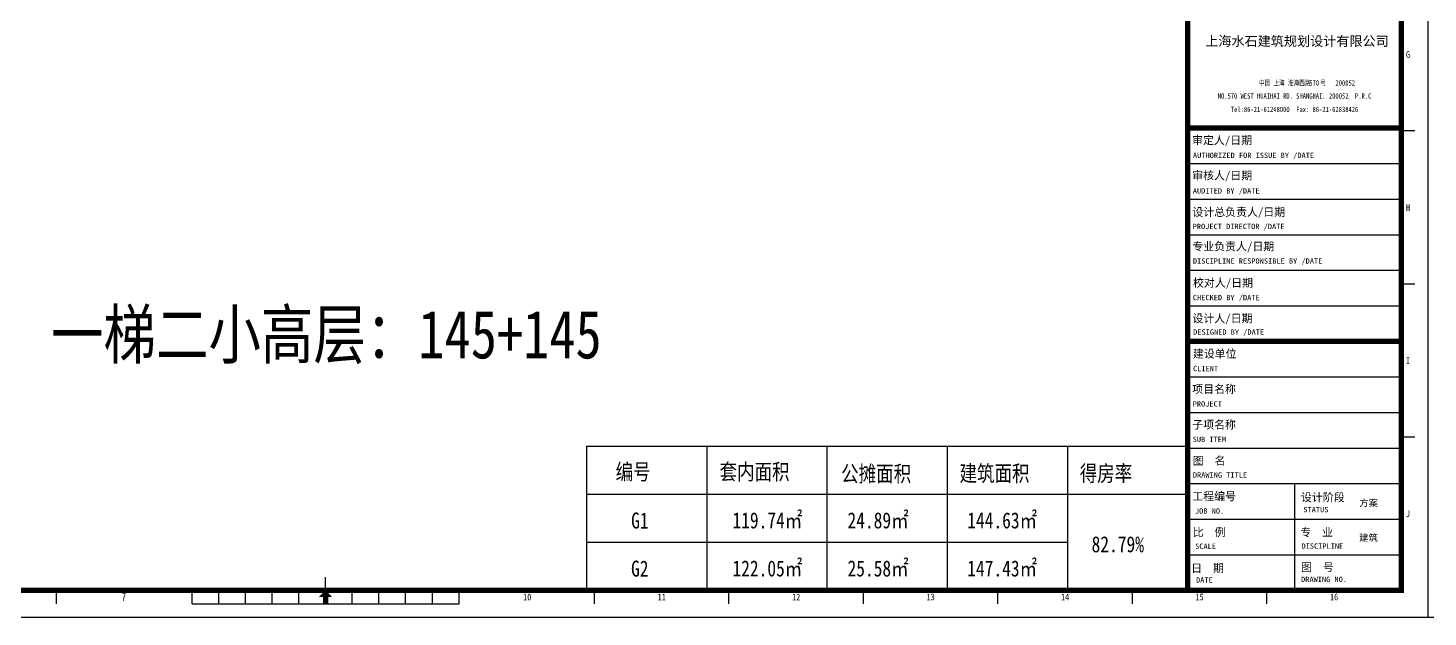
# Model space of a CAD drawing. Extents: x 164940 to 3842273, y 640355 to 1124023.
# Drawn here: x 3739985 to 3779273, y 1078630 to 1095172 of the extents above; entities that cross this region are included whole.
import ezdxf
from ezdxf.enums import TextEntityAlignment as Align

# ---------------------------------------------------------------- set-up
doc = ezdxf.new("R2010")
doc.units = 0
doc.header["$LTSCALE"] = 1000
doc.header["$MEASUREMENT"] = 0
doc.layers.add('TEXT', color=2, linetype='Continuous')
doc.layers.add('TK', color=6, linetype='Continuous')
doc.styles.add('-黑体', font='SIMHEI.TTF', dxfattribs={"width": 0.8})
doc.styles.add('TKZ1', font='SIMHEI.TTF', dxfattribs={"width": 0.7})
doc.styles.add('图签栏', font='SimSun.ttf')

# ---------------------------------------------------------------- blocks, each defined once
blk = doc.blocks.new('图框')
for p, q in [((-142208, -504711), (-142208, -445311)), ((-58108, -504711), (-58108, -445311)), ((-58608, -486491), (-59108, -486491)), ((-67108, -487711), (-59108, -487711)), ((-67108, -489045), (-59108, -489045)), ((-67108, -490378), (-59108, -490378)), ((-67108, -491711), (-59108, -491711)), ((-58608, -492231), (-59108, -492231)), ((-67108, -493045), (-59108, -493045)), ((-67108, -495711), (-59108, -495711)), ((-67108, -497045), (-59108, -497045)), ((-58608, -497971), (-59108, -497971)), ((-67108, -498378), (-59108, -498378)), ((-67108, -499711), (-59108, -499711)), ((-63108, -499711), (-63108, -503711)), ((-67108, -501045), (-59108, -501045)), ((-67108, -502378), (-59108, -502378)), ((-99408, -503711), (-99408, -503211)), ((-109483, -504211), (-109483, -503711)), ((-104408, -504211), (-104408, -503711)), ((-103408, -504211), (-103408, -503711)), ((-102408, -504211), (-102408, -503711)), ((-101408, -504211), (-101408, -503711)), ((-100408, -504211), (-100408, -503711)), ((-98408, -504211), (-98408, -503711)), ((-97408, -504211), (-97408, -503711)), ((-96408, -504211), (-96408, -503711)), ((-95408, -504211), (-95408, -503711)), ((-94408, -504211), (-94408, -503711)), ((-89333, -504211), (-89333, -503711)), ((-84296, -504211), (-84296, -503711)), ((-79258, -504211), (-79258, -503711)), ((-74221, -504211), (-74221, -503711)), ((-69183, -504211), (-69183, -503711)), ((-64146, -504211), (-64146, -503711)), ((-104408, -504211), (-94408, -504211)), ((-142208, -504711), (-58108, -504711))]:
    blk.add_line(p, q)
at = {"const_width": 200}
blk.add_lwpolyline([(-59108, -446311), (-139708, -446311), (-139708, -503711), (-59108, -503711)], close=True, dxfattribs=at)
for points in [[(-67108, -446311), (-67108, -503711)], [(-67108, -486378), (-59108, -486378)], [(-67108, -486378), (-59108, -486378)], [(-67108, -494378), (-59108, -494378)], [(-99408, -503961), (-99408, -504211)]]:
    blk.add_lwpolyline(points, dxfattribs=at)
blk.add_solid([(-99658, -503961), (-99158, -503961), (-99408, -503711)])
at = {"style": 'TKZ1'}
blk.add_text('上海水石建筑规划设计有限公司', height=360, dxfattribs=at).set_placement((-63016, -483114), align=Align.MIDDLE)
for s, height, width, p in [('G', 250, 0.85, (-58858, -483621)), ('中国 上海 淮海西路   号    ', 200, 0.75, (-62944, -484678)), ('570     200052 ', 200, 0.75, (-61637, -484691)), ('NO.570 WEST HUAIHAI RD. SHANGHAI. 200052  P.R.C', 200, 0.75, (-63108, -485178)), ('Tel:86-21-61248000  Fax: 86-21-62838426', 200, 0.75, (-63108, -485678)), ('H', 250, 0.85, (-58858, -489361)), ('I', 250, 0.85, (-58858, -495101)), ('J', 250, 0.85, (-58858, -500841)), ('7', 300, 0.85, (-106965, -503961)), ('10', 250, 0.85, (-91852, -503961)), ('11', 250, 0.85, (-86815, -503961)), ('12', 250, 0.85, (-81777, -503961)), ('13', 250, 0.85, (-76740, -503961)), ('14', 250, 0.85, (-71702, -503961)), ('15', 250, 0.85, (-66665, -503961)), ('16', 250, 0.85, (-61627, -503961))]:
    blk.add_text(s, height=height, dxfattribs=dict(at, width=width)).set_placement(p, align=Align.MIDDLE)
for s, height, style, p in [('审定人/日期', 300, '图签栏', (-66948, -486989)), ('AUTHORIZED FOR ISSUE BY /DATE', 200, '图签栏', (-66914, -487503)), ('审核人/日期', 300, '图签栏', (-66943, -488309)), ('AUDITED BY /DATE', 200, '图签栏', (-66920, -488835)), ('设计总负责人/日期', 300, '图签栏', (-66937, -489681)), ('PROJECT DIRECTOR /DATE', 200, '图签栏', (-66924, -490169)), ('专业负责人/日期', 300, '图签栏', (-66936, -490968)), ('DISCIPLINE RESPONSIBLE BY /DATE', 200, '图签栏', (-66917, -491465)), ('校对人/日期', 300, '图签栏', (-66913, -492333)), ('CHECKED BY /DATE', 200, '图签栏', (-66918, -492834)), ('设计人/日期', 300, '图签栏', (-66934, -493667)), ('DESIGNED BY /DATE', 200, '图签栏', (-66908, -494128)), ('建设单位', 300, '图签栏', (-66916, -494992)), ('CLIENT', 200, '图签栏', (-66912, -495495)), ('项目名称', 300, '图签栏', (-66940, -496318)), ('PROJECT', 200, '图签栏', (-66924, -496821)), ('子项名称', 300, '图签栏', (-66940, -497651)), ('SUB ITEM', 200, '图签栏', (-66924, -498154)), ('图  名', 300, '图签栏', (-66923, -499005)), ('DRAWING TITLE', 200, '图签栏', (-66918, -499487)), ('工程编号', 300, '图签栏', (-66938, -500337)), ('设计阶段', 300, '图签栏', (-62868, -500376)), ('方案', 250, 'TKZ1', (-60684, -500565)), ('JOB NO.', 200, '图签栏', (-66839, -500836)), ('STATUS', 200, '图签栏', (-62779, -500784)), ('比  例', 300, '图签栏', (-66919, -501681)), ('专  业', 300, '图签栏', (-62891, -501686)), ('建筑', 250, 'TKZ1', (-60690, -501860)), ('SCALE', 200, '图签栏', (-66833, -502157)), ('DISCIPLINE', 200, '图签栏', (-62848, -502152)), ('日  期', 300, '图签栏', (-66983, -503034)), ('图  号', 300, '图签栏', (-62866, -502994)), ('DATE', 200, '图签栏', (-66800, -503422)), ('DRAWING NO.', 200, '图签栏', (-62864, -503400))]:
    blk.add_text(s, height=height, dxfattribs=dict(style=style)).set_placement(p)

msp = doc.modelspace()

# ---------------------------------------------------------------- linework, layer by layer
for p, q in [((3755656, 1083429), (3755656, 1079379)), ((3755656, 1083429), (3772531, 1083429)), ((3759031, 1083429), (3759031, 1079379)), ((3759031, 1083429), (3759031, 1079379)), ((3762406, 1083429), (3762406, 1079379)), ((3765781, 1083429), (3765781, 1079379)), ((3769156, 1083429), (3769156, 1079379)), ((3772531, 1083429), (3772531, 1079379)), ((3755656, 1082079), (3772531, 1082079)), ((3755656, 1080729), (3769156, 1080729)), ((3755656, 1079379), (3769156, 1079379)), ((3755656, 1079379), (3772531, 1079379))]:
    msp.add_line(p, q)

# ---------------------------------------------------------------- block references
at = {"layer": 'TK', "xscale": 0.7491082046180964, "yscale": 0.749108204501681, "zscale": 0.7491082045191116}
for p in [(3822803, 1456713), (3885803, 1456713)]:
    msp.add_blockref('图框', p, dxfattribs=at)

# ---------------------------------------------------------------- texts
at = {"layer": 'TEXT', "style": '-黑体', "width": 0.8}
for s, height, p in [('一梯二小高层：145+145', 1350, (3740629, 1085892)), ('编号', 450, (3756475, 1082483)), ('套内面积', 450, (3759392, 1082484)), ('公摊面积', 450, (3762804, 1082429)), ('建筑面积', 450, (3766126, 1082438)), ('得房率', 450, (3769501, 1082438)), ('119.74㎡', 450, (3759754, 1081119)), ('24.89㎡', 450, (3762983, 1081119)), ('144.63㎡', 450, (3766343, 1081119)), ('G1', 450, (3756911, 1081115)), ('82.79%%%', 450, (3769833, 1080448)), ('G2', 450, (3756909, 1079765)), ('122.05㎡', 450, (3759754, 1079769)), ('25.58㎡', 450, (3762983, 1079769)), ('147.43㎡', 450, (3766343, 1079769))]:
    msp.add_text(s, height=height, dxfattribs=at).set_placement(p)

doc.saveas('drawing.dxf')
